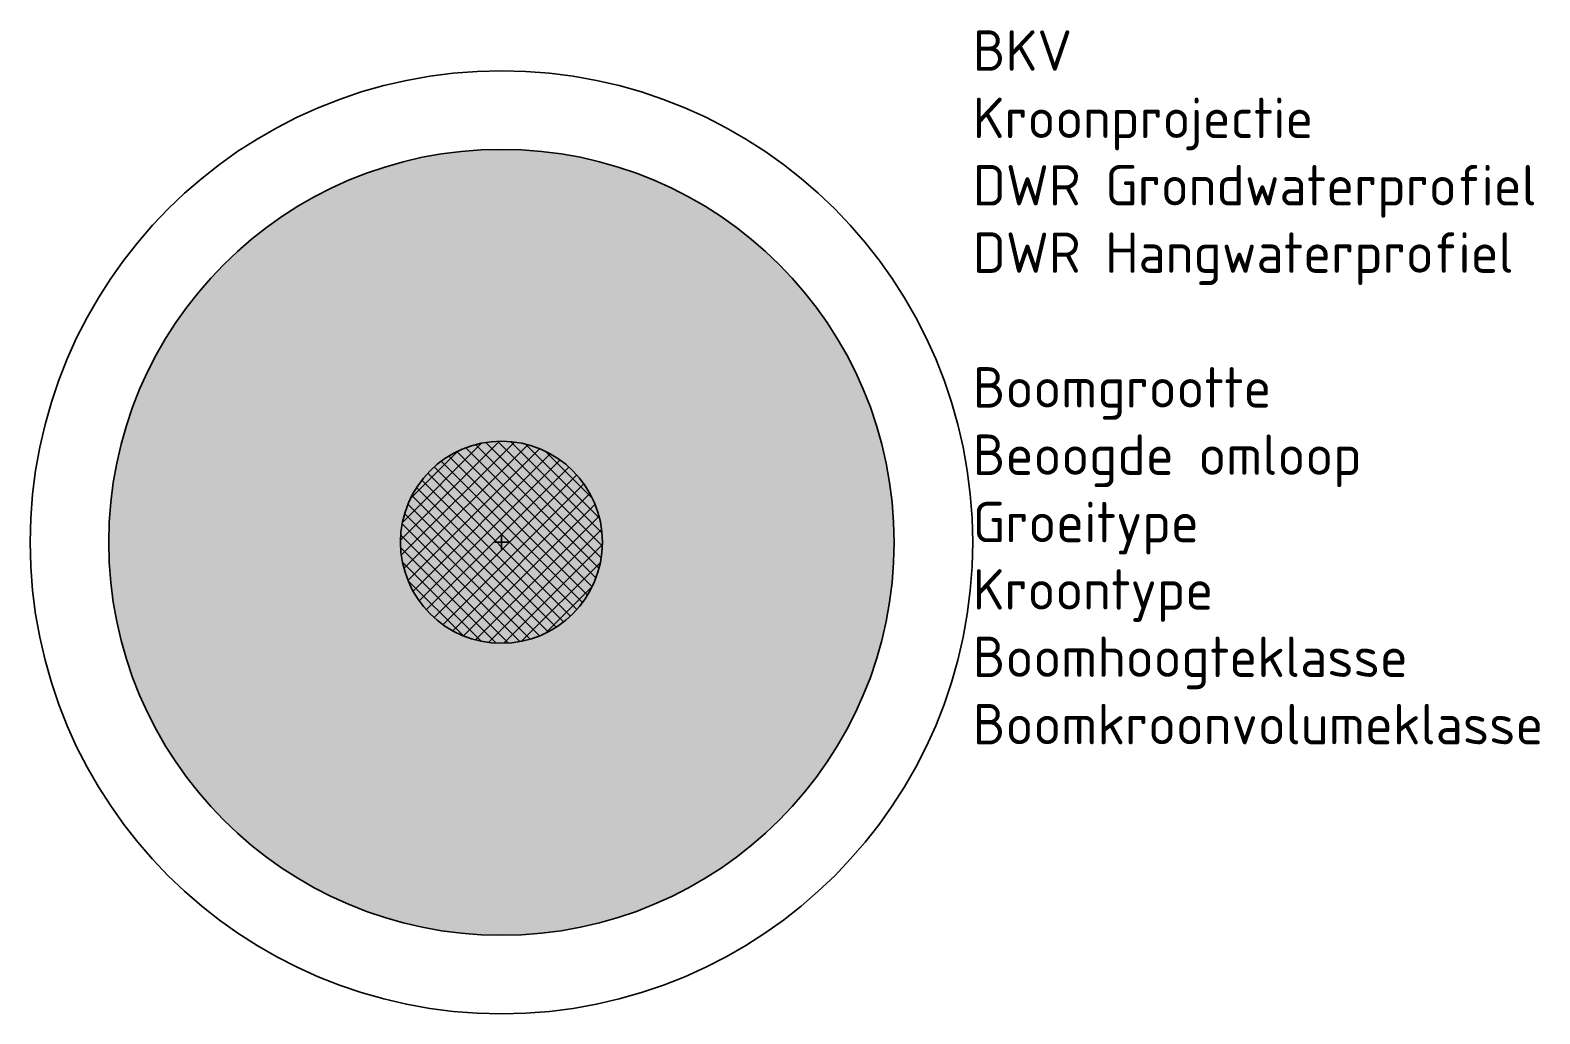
# Model space of a CAD drawing. Header units: metres. Extents: x -10.5 to 23.1, y -10.5 to 11.4.
import ezdxf

# ---------------------------------------------------------------- set-up
doc = ezdxf.new("R2010")
doc.units = ezdxf.units.M
for name, color, linetype, lineweight in [('N-GV-GR-BOOM-T18', 7, 'Continuous', 18), ('N-GV-GR-BOOM_KROON-G', 90, 'Continuous', 35), ('N-GV-GR-BOOM_KROON-V', 92, 'Continuous', 18), ('N-GV-GR-BOOM_OBSTAKELVRIJ_BOVENGRONDS-G', 10, 'Continuous', 35), ('N-GV-GR-BOOM_OBSTAKELVRIJ_ONDERGRONDS-A', 142, 'Continuous', 18), ('N-GV-GR-BOOM_OBSTAKELVRIJ_ONDERGRONDS-G', 140, 'Continuous', 35), ('N-GV-GR-BOOM_STABILITEITSKLUIT-A', 12, 'Continuous', 18), ('N-GV-GR-BOOM_STABILITEITSKLUIT-G', 10, 'Continuous', 35), ('N-GV-GR-BOOM_STAMPOSITIE-G', 7, 'Continuous', 35)]:
    doc.layers.add(name, color=color, linetype=linetype, lineweight=lineweight)
doc.styles.add('NLCS-ISO', font='NLCS-ISO.ttf')

msp = doc.modelspace()

# ---------------------------------------------------------------- hatches: boundary and pattern name
at = {"layer": 'N-GV-GR-BOOM_KROON-V'}
h = msp.add_hatch(color=256, dxfattribs=at)
edge = h.paths.add_edge_path(flags=0)
edge.add_arc((0, 0), 8.75, 0, 360)
at = {"layer": 'N-GV-GR-BOOM_OBSTAKELVRIJ_ONDERGRONDS-A'}
h = msp.add_hatch(dxfattribs=at)
h.set_pattern_fill('AGR-OBSTAKELVRIJ_ONDERGRONDS-SO', color=256, style=0, pattern_type=2)
h.set_pattern_definition([(135, (-3500, 0), (-0.141421356, -0.141421356), [])])
edge = h.paths.add_edge_path()
edge.add_arc((0, 0), 2.25, 0, 360)
at = {"layer": 'N-GV-GR-BOOM_STABILITEITSKLUIT-A'}
h = msp.add_hatch(dxfattribs=at)
h.set_pattern_fill('AGR-STABILITEITSKLUIT-SO', color=256, style=0, pattern_type=2)
h.set_pattern_definition([(45, (-3500, 0), (-0.176776695, 0.176776695), [])])
edge = h.paths.add_edge_path()
edge.add_arc((0, 0), 2.25, 0, 360)

# ---------------------------------------------------------------- linework, layer by layer
at = {"layer": 'N-GV-GR-BOOM_KROON-G'}
msp.add_circle((0, 0), 8.75, dxfattribs=at)
at = {"layer": 'N-GV-GR-BOOM_OBSTAKELVRIJ_BOVENGRONDS-G'}
msp.add_circle((0, 0), 10.5, dxfattribs=at)
at = {"layer": 'N-GV-GR-BOOM_OBSTAKELVRIJ_ONDERGRONDS-G'}
msp.add_circle((0, 0), 2.25, dxfattribs=at)
at = {"layer": 'N-GV-GR-BOOM_STABILITEITSKLUIT-G'}
msp.add_circle((0, 0), 2.25, dxfattribs=at)
at = {"layer": 'N-GV-GR-BOOM_STAMPOSITIE-G'}
for p, q in [((-0.15, 0), (0.15, 0)), ((0, 0.15), (0, -0.15))]:
    msp.add_line(p, q, dxfattribs=at)

# ---------------------------------------------------------------- texts
at = {"layer": 'N-GV-GR-BOOM-T18', "style": 'NLCS-ISO'}
for tag, p, s in [('BKV', (10.5, 10.5), 'BKV: 2400 m3'), ('Kroonprojectie', (10.5, 9), 'Kroonprojectie: 240.5 m2'), ('DWR Grondwaterprofiel', (10.5, 7.5), 'DWR GW: 30.0 m3'), ('DWR Hangwaterprofiel', (10.5, 6), 'DWR HW: 50.0 m3'), ('Boomgrootte', (10.5, 3), '1e grootte'), ('Beoogde omloop', (10.5, 1.5), '60 jaar'), ('Groeitype', (10.5, 0), 'Regulier groeiend'), ('Kroontype', (10.5, -1.5), 'Normale kroon'), ('Boomhoogteklasse', (10.5, -3), '18-24 m'), ('Boomkroonvolumeklasse', (10.5, -4.5), '1.000-2.500 m3')]:
    msp.add_attdef(tag, p, s, height=0.9, dxfattribs=at)

doc.saveas('drawing.dxf')
